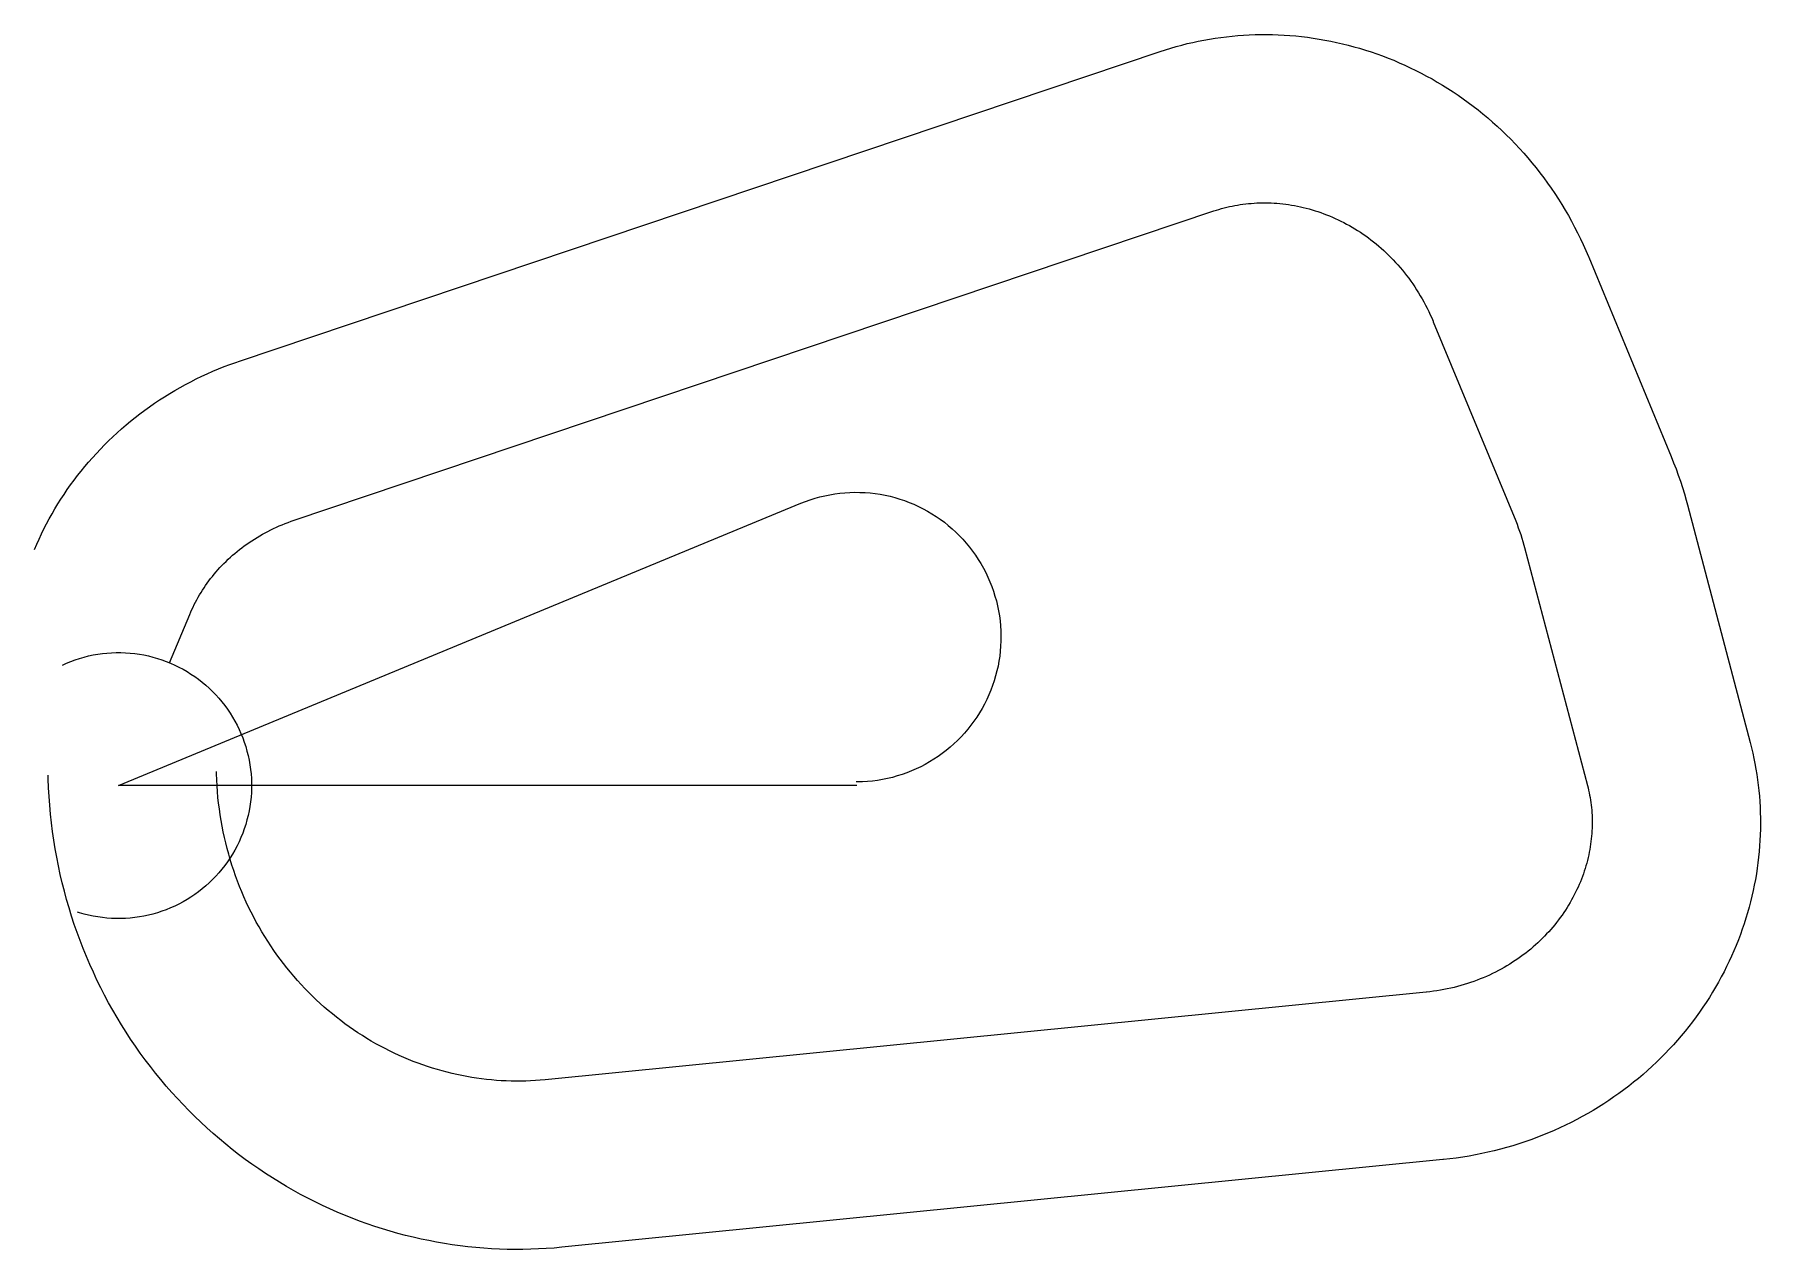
# Model space of a CAD drawing. Header units: metres. Extents: x -2297 to 44879, y -12679 to 20525.
import ezdxf

# ---------------------------------------------------------------- set-up
doc = ezdxf.new("R2010")
doc.units = ezdxf.units.M

msp = doc.modelspace()

# ---------------------------------------------------------------- linework, layer by layer
at = {"layer": 'Boundry', "color": 1}
for p, q in [((3310, 11601), (28472, 20063)), ((4777, 7241), (29938, 15703)), ((40186, 14436), (42438, 8990)), ((35935, 12677), (38188, 7232)), ((42881, 7676), (44597, 1174)), ((38433, 6502), (40150, 0)), ((1393, 3358), (1946, 4677)), ((35738, -5647), (11659, -8042)), ((36194, -10224), (12115, -12619))]:
    msp.add_line(p, q, dxfattribs=at)
at = {"layer": 'NorminalTrack', "color": 1}
msp.add_lwpolyline([(20181, 0), (0, 0), (18648, 7714), (18648, 7714), (18777, 7765), (18907, 7811), (19039, 7852), (19172, 7889), (19306, 7921), (19441, 7949), (19578, 7971), (19715, 7989), (19852, 8003), (19990, 8011), (20128, 8014), (20266, 8013), (20404, 8007), (20542, 7996), (20679, 7980), (20816, 7960), (20952, 7935), (21087, 7905), (21220, 7870), (21353, 7831), (21484, 7787), (21613, 7738), (21741, 7686), (21867, 7628), (21990, 7566), (22112, 7501), (22231, 7430), (22347, 7356), (22461, 7278), (22572, 7196), (22680, 7109), (22785, 7020), (22887, 6926), (22985, 6829), (23080, 6729), (23172, 6626), (23260, 6519), (23344, 6409), (23424, 6297), (23500, 6182), (23572, 6064), (23640, 5944), (23704, 5821), (23763, 5696), (23818, 5570), (23869, 5441), (23915, 5311), (23956, 5179), (23993, 5046), (24025, 4911), (24053, 4776), (24076, 4640), (24094, 4503), (24107, 4365), (24115, 4227), (24119, 4089), (24117, 3951), (24111, 3813), (24100, 3675), (24085, 3538), (24064, 3402), (24039, 3266), (24009, 3131), (23974, 2997), (23935, 2865), (23891, 2734), (23843, 2604), (23790, 2477), (23733, 2351), (23671, 2227), (23605, 2106), (23535, 1987), (23460, 1871), (23382, 1757), (23300, 1646), (23214, 1538), (23124, 1433), (23031, 1331), (22934, 1232), (22834, 1137), (22730, 1046), (22623, 958), (22514, 874), (22401, 794), (22286, 718), (22168, 645), (22048, 577), (21925, 514), (21801, 454), (21674, 399), (21545, 349), (21415, 303), (21283, 261), (21150, 224), (21016, 192), (20880, 165), (20744, 142), (20607, 124), (20470, 111), (20332, 102), (20194, 99), (20161, 99)], dxfattribs=at)
at = {"layer": 'WindSpiral', "color": 5}
for points in [[(28472, 20063), (28617, 20111), (28764, 20156), (28911, 20198), (29060, 20238), (29209, 20276), (29360, 20311), (29511, 20343), (29664, 20373), (29817, 20400), (29970, 20425), (30125, 20447), (30280, 20466), (30436, 20483), (30592, 20497), (30749, 20508), (30906, 20516), (31064, 20522), (31222, 20525), (31381, 20525), (31540, 20523), (31699, 20518), (31858, 20509), (32017, 20499), (32177, 20485), (32336, 20468), (32496, 20449), (32655, 20427), (32815, 20402), (32974, 20374), (33133, 20343), (33291, 20310), (33450, 20274), (33608, 20234), (33766, 20192), (33923, 20148), (34079, 20100), (34235, 20050), (34391, 19996), (34546, 19940), (34700, 19881), (34853, 19820), (35006, 19755), (35157, 19688), (35308, 19618), (35458, 19545), (35607, 19470), (35754, 19391), (35901, 19311), (36046, 19227), (36190, 19141), (36333, 19052), (36475, 18960), (36615, 18866), (36754, 18769), (36891, 18669), (37027, 18567), (37162, 18463), (37294, 18356), (37425, 18246), (37555, 18134), (37682, 18019), (37808, 17902), (37932, 17783), (38054, 17661), (38174, 17537), (38292, 17411), (38408, 17283), (38522, 17152), (38634, 17019), (38744, 16883), (38852, 16746), (38957, 16607), (39061, 16465), (39161, 16322), (39260, 16176), (39356, 16029), (39450, 15879), (39541, 15728), (39630, 15575), (39716, 15420), (39799, 15263), (39880, 15105), (39959, 14945), (40034, 14783), (40107, 14620), (40178, 14455), (40186, 14436)], [(29938, 15703), (30007, 15726), (30077, 15747), (30147, 15767), (30219, 15787), (30290, 15805), (30363, 15821), (30435, 15837), (30509, 15851), (30583, 15865), (30657, 15876), (30732, 15887), (30808, 15896), (30884, 15905), (30960, 15911), (31037, 15917), (31114, 15921), (31192, 15924), (31270, 15925), (31348, 15925), (31426, 15924), (31505, 15922), (31584, 15918), (31664, 15912), (31743, 15905), (31823, 15897), (31902, 15887), (31982, 15876), (32062, 15864), (32142, 15850), (32223, 15834), (32303, 15817), (32383, 15799), (32463, 15779), (32543, 15758), (32623, 15735), (32703, 15711), (32783, 15685), (32862, 15658), (32941, 15629), (33021, 15599), (33099, 15567), (33178, 15534), (33256, 15499), (33334, 15463), (33412, 15425), (33489, 15386), (33566, 15345), (33642, 15303), (33718, 15260), (33793, 15215), (33868, 15168), (33942, 15120), (34016, 15071), (34089, 15020), (34161, 14967), (34233, 14913), (34304, 14858), (34374, 14802), (34443, 14743), (34512, 14684), (34580, 14623), (34647, 14561), (34713, 14497), (34778, 14432), (34842, 14366), (34906, 14298), (34968, 14229), (35029, 14159), (35090, 14087), (35149, 14014), (35207, 13940), (35264, 13865), (35320, 13788), (35374, 13710), (35428, 13631), (35480, 13551), (35531, 13470), (35581, 13387), (35629, 13303), (35677, 13219), (35722, 13133), (35767, 13046), (35810, 12958), (35852, 12869), (35892, 12779), (35931, 12688), (35935, 12677)], [(-2297, 6455), (-2236, 6597), (-2173, 6737), (-2107, 6877), (-2038, 7016), (-1967, 7154), (-1894, 7291), (-1818, 7426), (-1739, 7561), (-1658, 7695), (-1575, 7827), (-1489, 7958), (-1400, 8088), (-1309, 8217), (-1216, 8344), (-1120, 8470), (-1022, 8595), (-922, 8718), (-819, 8839), (-714, 8959), (-607, 9077), (-497, 9193), (-385, 9308), (-271, 9421), (-155, 9533), (-37, 9642), (84, 9750), (206, 9855), (331, 9959), (458, 10061), (586, 10160), (717, 10258), (850, 10353), (984, 10447), (1120, 10538), (1258, 10627), (1398, 10713), (1540, 10798), (1684, 10880), (1829, 10959), (1975, 11037), (2124, 11111), (2274, 11184), (2425, 11253), (2578, 11321), (2732, 11386), (2888, 11448), (3045, 11507), (3203, 11564), (3310, 11601)], [(42438, 8990), (42505, 8824), (42570, 8656), (42631, 8487), (42690, 8316), (42746, 8144), (42799, 7971), (42848, 7797), (42881, 7676)], [(1946, 4677), (1975, 4745), (2005, 4812), (2037, 4879), (2070, 4946), (2104, 5012), (2139, 5079), (2176, 5144), (2214, 5210), (2254, 5275), (2294, 5339), (2336, 5403), (2380, 5467), (2424, 5530), (2470, 5592), (2517, 5654), (2566, 5716), (2615, 5777), (2666, 5837), (2718, 5896), (2772, 5955), (2826, 6013), (2882, 6070), (2939, 6127), (2997, 6183), (3057, 6238), (3117, 6292), (3179, 6345), (3242, 6397), (3306, 6449), (3371, 6499), (3438, 6549), (3505, 6597), (3573, 6645), (3643, 6691), (3714, 6737), (3785, 6781), (3858, 6824), (3932, 6867), (4006, 6908), (4082, 6947), (4159, 6986), (4236, 7023), (4315, 7060), (4394, 7095), (4475, 7128), (4556, 7161), (4638, 7192), (4721, 7222), (4777, 7241)], [(38188, 7232), (38225, 7140), (38260, 7047), (38294, 6953), (38327, 6858), (38358, 6763), (38387, 6667), (38415, 6569), (38433, 6502)], [(-1536, 3294), (-1420, 3346), (-1303, 3393), (-1183, 3437), (-1063, 3476), (-941, 3511), (-818, 3542), (-694, 3568), (-569, 3590), (-443, 3608), (-317, 3621), (-190, 3630), (-63, 3634), (63, 3634), (190, 3630), (317, 3621), (443, 3608), (569, 3590), (694, 3568), (818, 3542), (941, 3511), (1063, 3476), (1183, 3437), (1303, 3393), (1420, 3346), (1536, 3294), (1650, 3239), (1762, 3179), (1872, 3116), (1980, 3048), (2085, 2977), (2188, 2903), (2287, 2825), (2385, 2743), (2479, 2658), (2570, 2570), (2658, 2479), (2743, 2385), (2825, 2287), (2903, 2188), (2977, 2085), (3048, 1980), (3116, 1872), (3179, 1762), (3239, 1650), (3294, 1536), (3346, 1420), (3393, 1303), (3437, 1183), (3476, 1063), (3511, 941), (3542, 818), (3568, 694), (3590, 569), (3608, 443), (3621, 317), (3630, 190), (3634, 63), (3634, -63), (3630, -190), (3621, -317), (3608, -443), (3590, -569), (3568, -694), (3542, -818), (3511, -941), (3476, -1063), (3437, -1183), (3393, -1303), (3346, -1420), (3294, -1536), (3239, -1650), (3179, -1762), (3116, -1872), (3048, -1980), (2977, -2085), (2903, -2188), (2825, -2287), (2743, -2385), (2658, -2479), (2570, -2570), (2479, -2658), (2385, -2743), (2287, -2825), (2188, -2903), (2085, -2977), (1980, -3048), (1872, -3116), (1762, -3179), (1650, -3239), (1536, -3294), (1420, -3346), (1303, -3393), (1183, -3437), (1063, -3476), (941, -3511), (818, -3542), (694, -3568), (569, -3590), (443, -3608), (317, -3621), (190, -3630), (63, -3634), (-63, -3634), (-190, -3630), (-317, -3621), (-443, -3608), (-569, -3590), (-694, -3568), (-818, -3542), (-941, -3511), (-1063, -3476), (-1123, -3457)], [(44597, 1174), (44634, 1031), (44667, 888), (44699, 743), (44728, 598), (44754, 452), (44778, 305), (44800, 157), (44819, 9), (44835, -139), (44849, -289), (44860, -439), (44869, -589), (44875, -740), (44878, -891), (44879, -1043), (44877, -1194), (44873, -1347), (44865, -1499), (44856, -1651), (44843, -1804), (44828, -1956), (44810, -2109), (44789, -2262), (44766, -2414), (44740, -2567), (44711, -2719), (44679, -2871), (44645, -3023), (44608, -3174), (44568, -3325), (44526, -3476), (44481, -3626), (44433, -3775), (44383, -3924), (44329, -4073), (44274, -4221), (44215, -4368), (44154, -4514), (44090, -4660), (44023, -4804), (43954, -4948), (43882, -5091), (43808, -5232), (43731, -5373), (43651, -5513), (43569, -5651), (43484, -5789), (43396, -5925), (43306, -6059), (43214, -6193), (43119, -6325), (43022, -6455), (42922, -6585), (42820, -6712), (42715, -6838), (42608, -6963), (42498, -7085), (42387, -7206), (42273, -7326), (42156, -7443), (42038, -7559), (41917, -7673), (41794, -7785), (41668, -7895), (41541, -8003), (41412, -8108), (41280, -8212), (41147, -8314), (41011, -8413), (40874, -8511), (40734, -8606), (40593, -8699), (40450, -8789), (40305, -8877), (40158, -8963), (40009, -9046), (39859, -9127), (39707, -9205), (39554, -9281), (39399, -9354), (39242, -9425), (39084, -9493), (38924, -9559), (38763, -9621), (38601, -9681), (38437, -9739), (38272, -9793), (38106, -9845), (37939, -9894), (37770, -9940), (37601, -9983), (37430, -10023), (37259, -10060), (37086, -10095), (36913, -10126), (36739, -10155), (36564, -10180), (36388, -10203), (36212, -10222), (36194, -10224)], [(12115, -12619), (11903, -12639), (11691, -12654), (11478, -12666), (11265, -12674), (11052, -12678), (10838, -12679), (10624, -12676), (10409, -12669), (10195, -12659), (9980, -12644), (9766, -12626), (9551, -12604), (9337, -12579), (9122, -12549), (8908, -12516), (8694, -12479), (8481, -12438), (8268, -12394), (8056, -12345), (7844, -12293), (7633, -12238), (7422, -12178), (7212, -12114), (7004, -12047), (6796, -11976), (6589, -11902), (6383, -11824), (6178, -11742), (5974, -11656), (5772, -11567), (5571, -11474), (5371, -11377), (5173, -11277), (4976, -11173), (4781, -11065), (4587, -10954), (4395, -10840), (4205, -10722), (4017, -10601), (3831, -10476), (3646, -10348), (3464, -10216), (3283, -10081), (3105, -9943), (2929, -9801), (2756, -9656), (2584, -9508), (2415, -9357), (2249, -9203), (2084, -9045), (1923, -8885), (1764, -8721), (1608, -8555), (1454, -8385), (1304, -8213), (1156, -8038), (1011, -7860), (869, -7679), (729, -7496), (593, -7310), (460, -7121), (331, -6930), (204, -6736), (81, -6540), (-40, -6342), (-156, -6141), (-270, -5938), (-380, -5732), (-486, -5525), (-589, -5315), (-689, -5104), (-785, -4890), (-877, -4674), (-966, -4457), (-1051, -4238), (-1132, -4017), (-1209, -3794), (-1283, -3570), (-1353, -3344), (-1419, -3117), (-1481, -2888), (-1539, -2658), (-1593, -2427), (-1643, -2195), (-1690, -1961), (-1732, -1726), (-1770, -1490), (-1804, -1254), (-1834, -1016), (-1860, -778), (-1881, -539), (-1899, -299), (-1912, -59), (-1921, 182), (-1924, 284)], [(11659, -8042), (11528, -8054), (11396, -8064), (11263, -8071), (11130, -8076), (10997, -8079), (10864, -8079), (10730, -8077), (10596, -8073), (10461, -8066), (10327, -8057), (10192, -8046), (10057, -8032), (9923, -8016), (9788, -7998), (9653, -7977), (9518, -7954), (9384, -7928), (9250, -7900), (9115, -7869), (8981, -7836), (8848, -7801), (8715, -7763), (8582, -7723), (8449, -7680), (8317, -7635), (8186, -7588), (8055, -7538), (7925, -7486), (7795, -7432), (7666, -7375), (7538, -7315), (7410, -7254), (7284, -7190), (7158, -7123), (7033, -7055), (6909, -6984), (6786, -6910), (6664, -6835), (6544, -6757), (6424, -6677), (6306, -6594), (6188, -6510), (6072, -6423), (5957, -6334), (5844, -6242), (5732, -6149), (5621, -6053), (5512, -5956), (5404, -5856), (5298, -5754), (5194, -5650), (5091, -5544), (4989, -5436), (4890, -5326), (4792, -5214), (4696, -5101), (4602, -4985), (4509, -4867), (4418, -4748), (4330, -4627), (4243, -4504), (4158, -4379), (4076, -4252), (3995, -4124), (3916, -3994), (3840, -3863), (3766, -3730), (3694, -3595), (3624, -3459), (3556, -3322), (3491, -3183), (3428, -3042), (3367, -2901), (3309, -2758), (3253, -2613), (3199, -2468), (3148, -2321), (3100, -2173), (3054, -2024), (3010, -1874), (2969, -1722), (2930, -1570), (2895, -1417), (2861, -1263), (2831, -1108), (2803, -953), (2778, -796), (2755, -639), (2735, -481), (2718, -323), (2703, -163), (2692, -4), (2683, 156), (2677, 317), (2675, 385)], [(40150, 0), (40166, -65), (40182, -130), (40196, -196), (40209, -263), (40221, -330), (40232, -398), (40242, -466), (40251, -534), (40259, -603), (40265, -673), (40270, -742), (40274, -813), (40277, -883), (40279, -954), (40279, -1025), (40278, -1097), (40276, -1169), (40273, -1241), (40268, -1313), (40262, -1386), (40255, -1458), (40246, -1531), (40236, -1604), (40225, -1678), (40212, -1751), (40199, -1824), (40183, -1898), (40167, -1971), (40149, -2044), (40130, -2118), (40109, -2191), (40087, -2264), (40064, -2337), (40039, -2411), (40013, -2483), (39985, -2556), (39956, -2629), (39926, -2701), (39895, -2773), (39862, -2845), (39827, -2916), (39791, -2987), (39754, -3058), (39716, -3128), (39676, -3198), (39635, -3267), (39592, -3336), (39548, -3405), (39503, -3473), (39456, -3540), (39408, -3607), (39358, -3673), (39308, -3739), (39256, -3804), (39202, -3868), (39147, -3932), (39091, -3995), (39034, -4057), (38976, -4118), (38916, -4178), (38855, -4238), (38792, -4297), (38729, -4355), (38664, -4412), (38598, -4468), (38530, -4523), (38462, -4577), (38392, -4630), (38321, -4682), (38249, -4733), (38176, -4783), (38102, -4831), (38027, -4879), (37950, -4925), (37873, -4971), (37794, -5015), (37715, -5057), (37634, -5099), (37553, -5139), (37470, -5178), (37387, -5216), (37302, -5252), (37217, -5287), (37131, -5321), (37044, -5353), (36956, -5384), (36867, -5413), (36778, -5441), (36687, -5467), (36596, -5492), (36505, -5515), (36412, -5537), (36319, -5557), (36226, -5576), (36131, -5593), (36036, -5609), (35941, -5623), (35845, -5635), (35748, -5646), (35738, -5647)]]:
    msp.add_lwpolyline(points, dxfattribs=at)

doc.saveas('drawing.dxf')
